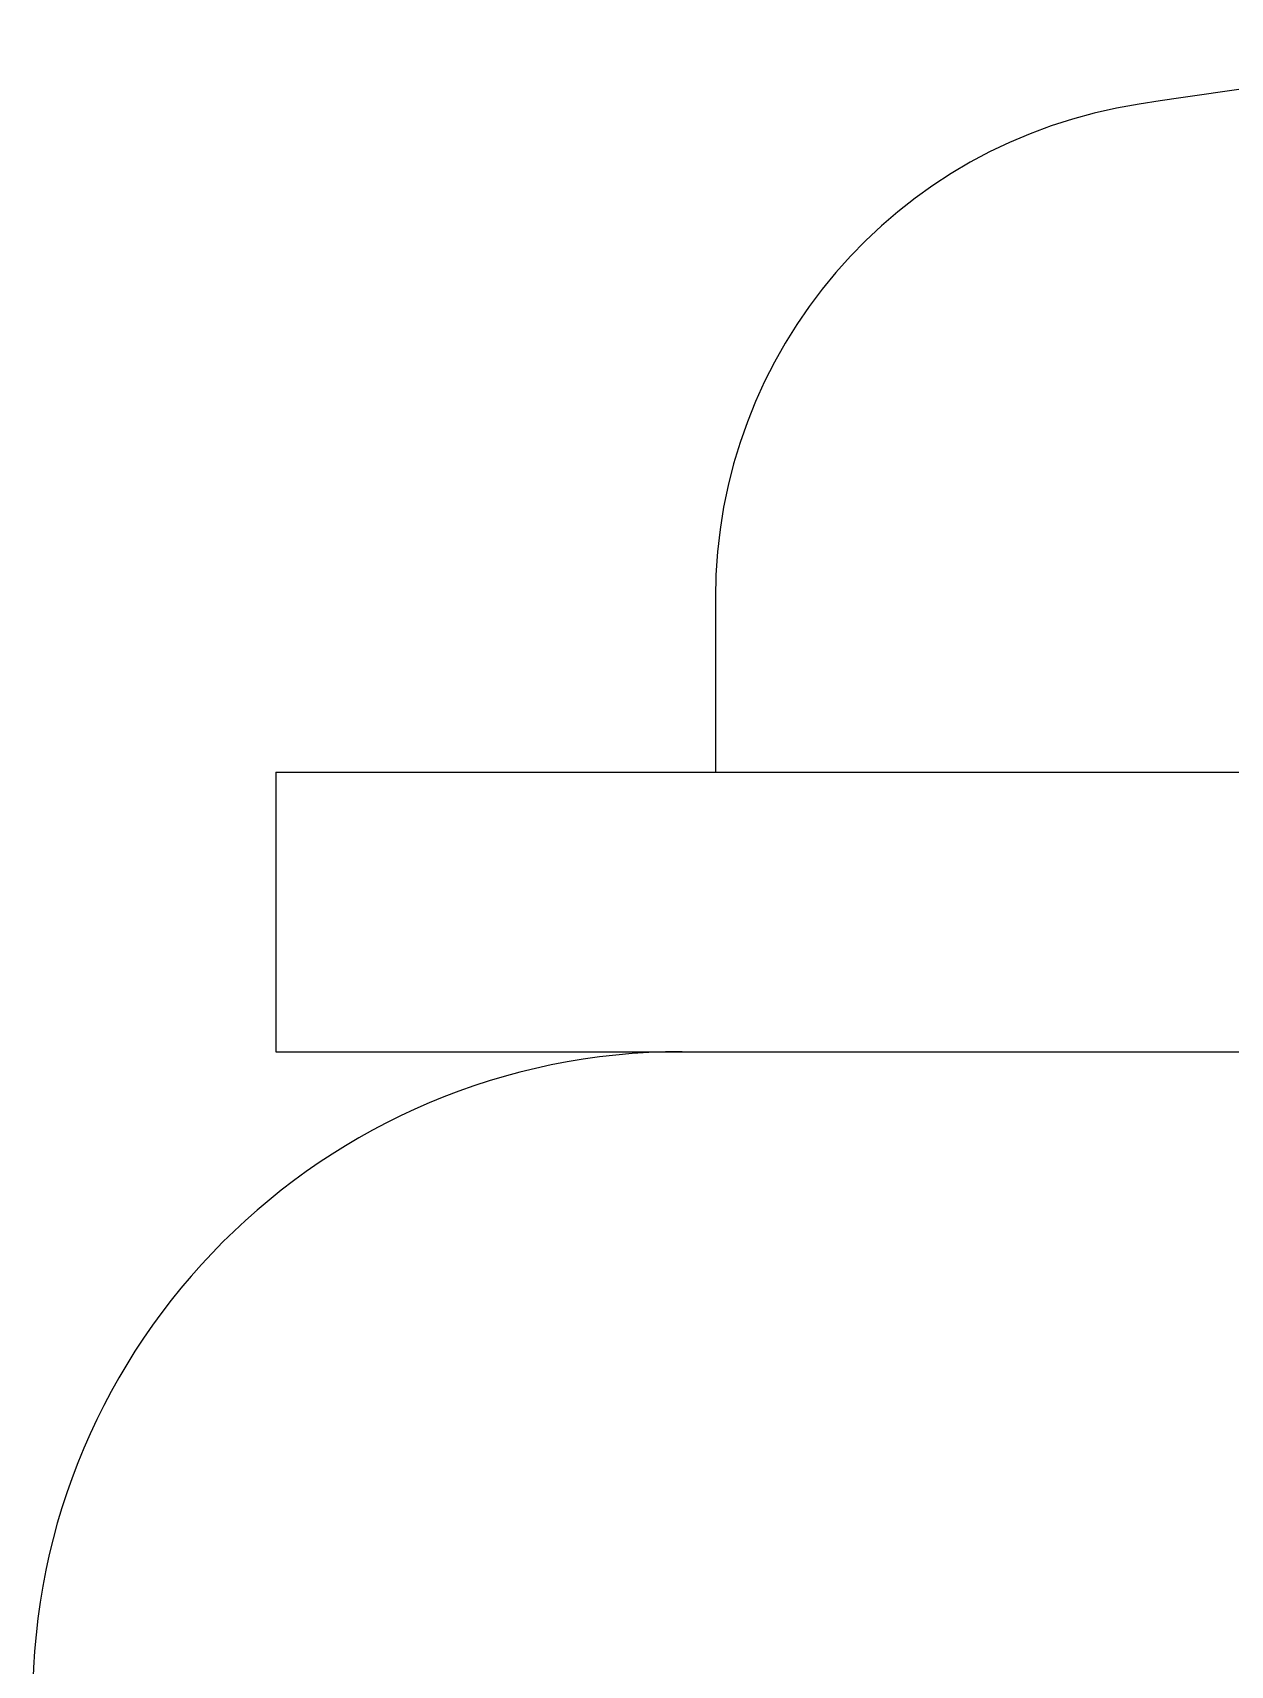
# Model space of a CAD drawing. Extents: x 3.27 to 9.48, y 3.29 to 7.63.
# Drawn here: x 7.2977 to 7.3684, y 4.5028 to 4.5993 of the extents above; entities that cross this region are included whole.
import ezdxf

# ---------------------------------------------------------------- set-up
doc = ezdxf.new("R2010")
doc.units = 0
doc.layers.add('VISIBLE_EDGES_ANSI_', color=7, linetype='CONTINUOUS')

msp = doc.modelspace()

# ---------------------------------------------------------------- linework, layer by layer
at = {"layer": 'VISIBLE_EDGES_ANSI_'}
for p, q in [((7.338013675859762, 4.565938341894525), (7.338013675859762, 4.555635635418964)), ((7.312029423891258, 4.555635635418964), (7.54510029003299, 4.555635635418964)), ((7.312029423891258, 4.555635635418964), (7.312029423891258, 4.539100202348097)), ((7.312029423891258, 4.539100202348097), (7.54510029003299, 4.539100202348097))]:
    msp.add_line(p, q, dxfattribs=at)
for centre, radius, start, end in [((7.428564856962124, 4.16853097355771), 0.431592850837632, 93.44466417587049, 98.7298278488232), ((7.367541234914881, 4.565938341894525), 0.0295275590551181, 98.7298278488226, 180), ((7.336045171922754, 4.500714375576444), 0.0383858267716536, 90, 180)]:
    msp.add_arc(centre, radius, start, end, dxfattribs=at)

doc.saveas('drawing.dxf')
